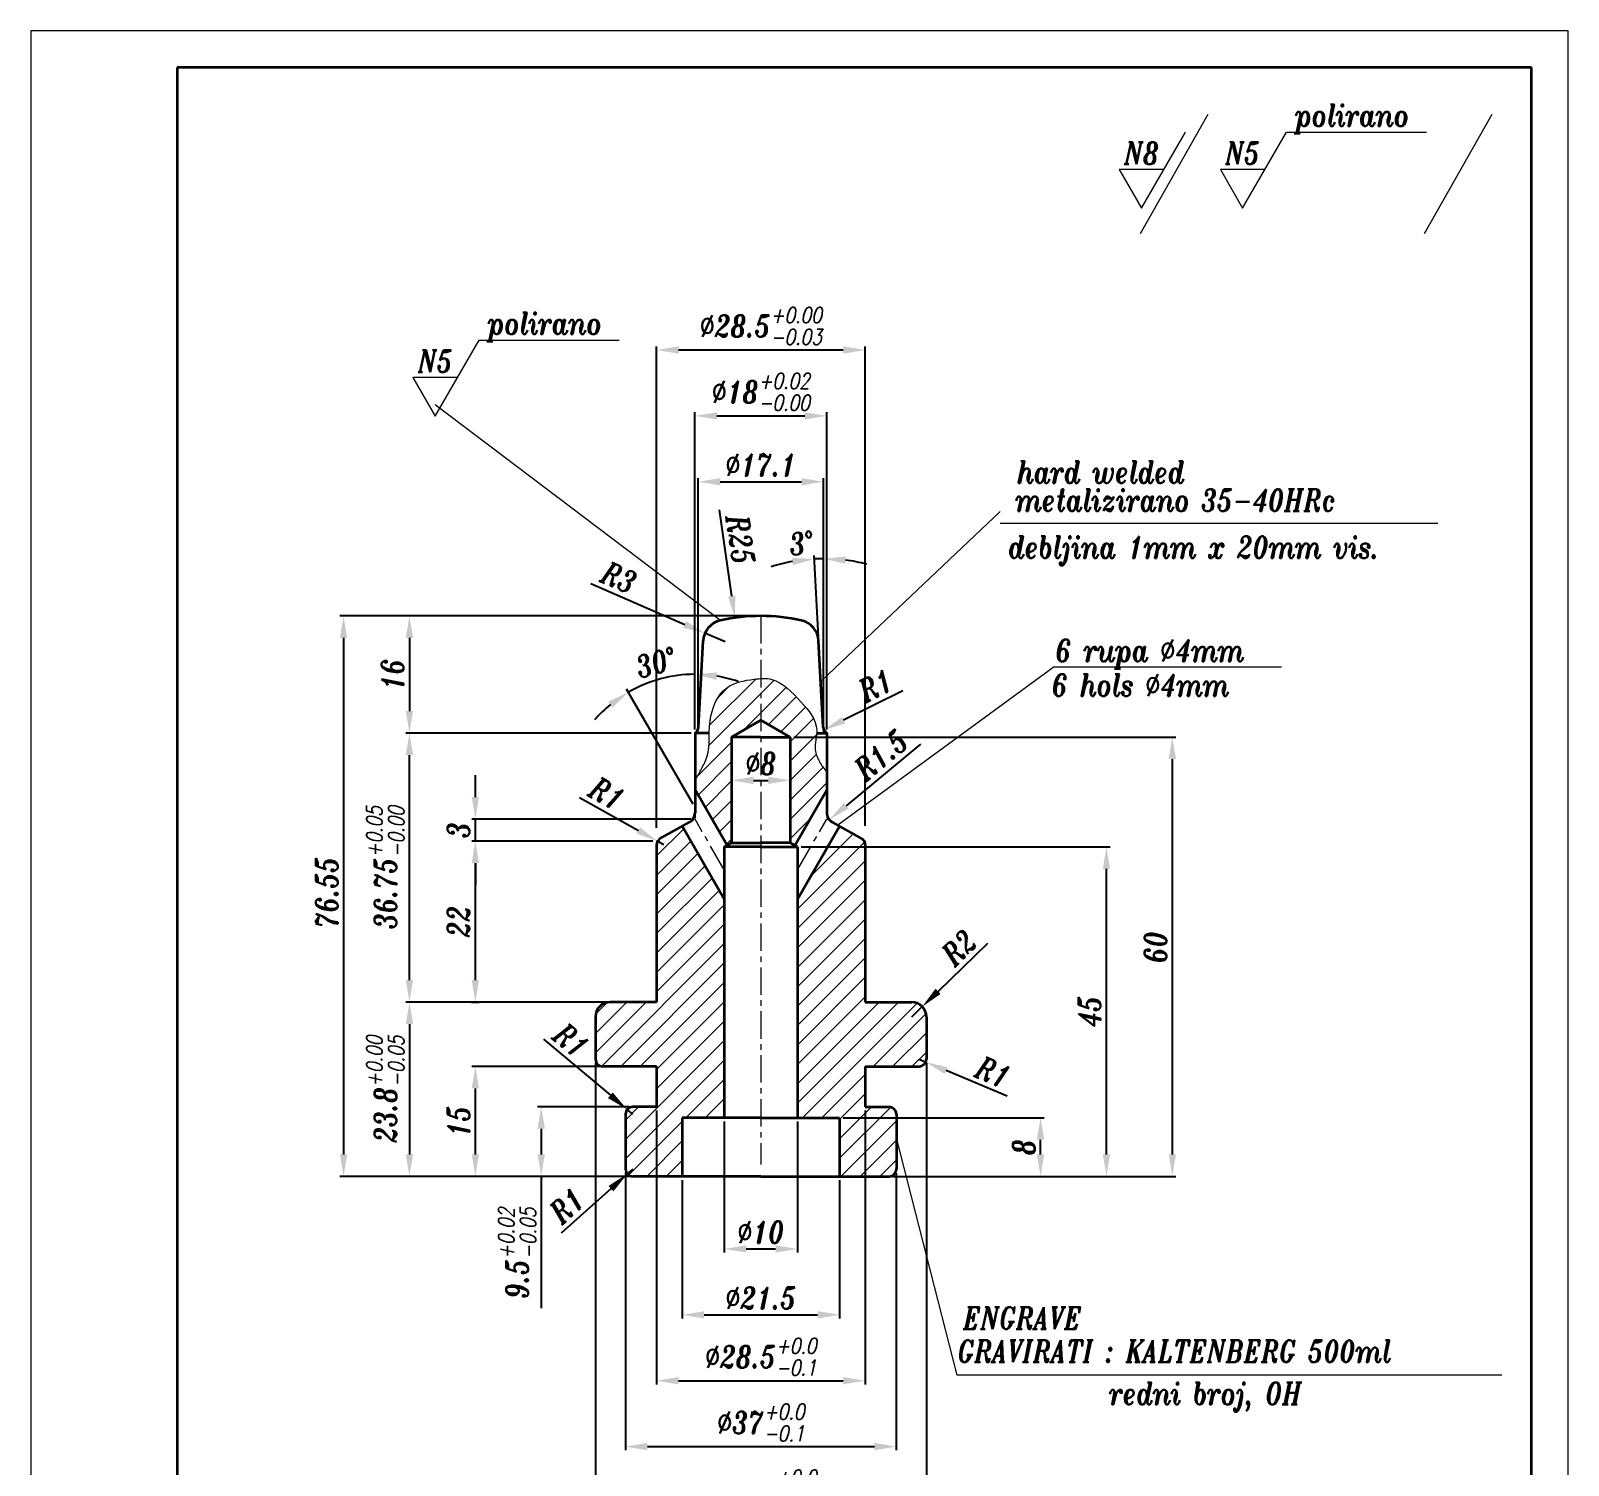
# Model space of a CAD drawing. Extents: x 22 to 232, y 33 to 330.
# Drawn here: x 21.7 to 231.7, y 134 to 330 of the extents above; entities that cross this region are included whole.
import ezdxf

# ---------------------------------------------------------------- set-up
doc = ezdxf.new("R2010")
doc.units = 0
doc.header["$LTSCALE"] = 3
doc.header["$MEASUREMENT"] = 0
doc.linetypes.add('CENTER', pattern=[2, 1.25, -0.25, 0.25, -0.25])
doc.linetypes.add('HIDDEN', pattern=[0.375, 0.25, -0.125])
doc.layers.get('0').update_dxf_attribs({"linetype": 'CONTINUOUS', "lineweight": 15})
for name, color, linetype, lineweight in [('1', 1, 'CENTER', 15), ('2', 2, 'HIDDEN', 15), ('3', 3, 'CONTINUOUS', 35), ('8', 250, 'CONTINUOUS', 15)]:
    doc.layers.add(name, color=color, linetype=linetype, lineweight=lineweight)
doc.styles.add('ITALICT', font='ITALICT.shx', dxfattribs={"width": 0.8, "height": 3})
doc.styles.get("Standard").update_dxf_attribs({"font": 'isocp.shx', "height": 3})
doc.dimstyles.get("Standard").update_dxf_attribs({"dimtxt": 0.18, "dimasz": 0.18, "dimexe": 0.18, "dimexo": 0.0625, "dimgap": 0.09, "dimtad": 0, "dimtih": 1, "dimtoh": 1, "dimdec": 4, "dimzin": 0, "dimdsep": 46, "dimtxsty": 'Standard', "dimcen": 0.09, "dimadec": 0, "dimazin": 0, "dimtfac": 1, "dimtdec": 4, "dimtofl": 0, "dimtmove": 0, "dimatfit": 3, "dimfxl": 1, "dimtolj": 1, "dimtzin": 0, "dimarcsym": 0})

# ---------------------------------------------------------------- blocks, each defined once
blk = doc.blocks.new('*D8')
at = {"color": 0, "lineweight": -2, "transparency": 16777216}
for p, q in [((98.85, 189.01), (98.85, 127.09)), ((144.05, 189.01), (144.05, 127.09)), ((101.85, 127.59), (141.05, 127.59))]:
    blk.add_line(p, q, dxfattribs=at)
at = {"color": 0, "transparency": 16777216}
for points in [[(101.85, 128.09), (101.85, 127.09), (98.85, 127.59)], [(141.05, 128.09), (141.05, 127.09), (144.05, 127.59)]]:
    blk.add_solid(points, dxfattribs=at)
at = {"color": 0, "transparency": 16777216, "insert": (121.45, 130.87), "char_height": 3, "attachment_point": 5, "style": 'ITALICT'}
blk.add_mtext('\\A1;%%C45.2{}{\\H0.71x;\\C3;\\S+0.0^ -0.1;}', dxfattribs=at)
blk = doc.blocks.new('*D5')
at = {"color": 0, "lineweight": -2, "transparency": 16777216}
for p, q in [((102.95, 174.01), (102.95, 136.09)), ((139.95, 173.94), (139.95, 136.09)), ((105.95, 136.59), (136.95, 136.59))]:
    blk.add_line(p, q, dxfattribs=at)
at = {"color": 0, "transparency": 16777216}
for points in [[(105.95, 137.09), (105.95, 136.09), (102.95, 136.59)], [(136.95, 137.09), (136.95, 136.09), (139.95, 136.59)]]:
    blk.add_solid(points, dxfattribs=at)
at = {"color": 0, "transparency": 16777216, "insert": (121.45, 139.87), "char_height": 3, "attachment_point": 5, "style": 'ITALICT'}
blk.add_mtext('\\A1;%%C37{}{\\H0.71x;\\C3;\\S+0.0^ -0.1;}', dxfattribs=at)
blk = doc.blocks.new('*D4')
at = {"color": 0, "lineweight": -2, "transparency": 16777216}
for p, q in [((107.2, 182.51), (107.2, 145.09)), ((135.7, 182.51), (135.7, 145.09)), ((110.2, 145.59), (132.7, 145.59))]:
    blk.add_line(p, q, dxfattribs=at)
at = {"color": 0, "transparency": 16777216}
for points in [[(110.2, 146.09), (110.2, 145.09), (107.2, 145.59)], [(132.7, 146.09), (132.7, 145.09), (135.7, 145.59)]]:
    blk.add_solid(points, dxfattribs=at)
at = {"color": 0, "transparency": 16777216, "insert": (121.45, 148.87), "char_height": 3, "attachment_point": 5, "style": 'ITALICT'}
blk.add_mtext('\\A1;%%C28.5{}{\\H0.71x;\\C3;\\S+0.0^ -0.1;}', dxfattribs=at)
blk = doc.blocks.new('*D19')
at = {"color": 0, "lineweight": -2, "transparency": 16777216}
for p, q in [((107.2, 221.13), (107.2, 286.89)), ((110.2, 286.39), (132.7, 286.39)), ((135.7, 221.41), (135.7, 286.89))]:
    blk.add_line(p, q, dxfattribs=at)
at = {"color": 0, "transparency": 16777216}
for points in [[(110.2, 286.89), (110.2, 285.89), (107.2, 286.39)], [(132.7, 286.89), (132.7, 285.89), (135.7, 286.39)]]:
    blk.add_solid(points, dxfattribs=at)
at = {"color": 0, "transparency": 16777216, "insert": (121.45, 289.67), "char_height": 3, "attachment_point": 5, "style": 'ITALICT'}
blk.add_mtext('\\A1;%%C28.5{}{\\H0.71x;\\C3;\\S+0.00^ -0.03;}', dxfattribs=at)
blk = doc.blocks.new('*D16')
at = {"color": 0, "lineweight": -2, "transparency": 16777216}
for p, q in [((91.75, 192.26), (100.89, 184.58)), ((103.95, 182.01), (103.19, 182.65))]:
    blk.add_line(p, q, dxfattribs=at)
at = {"color": 0, "transparency": 16777216}
blk.add_solid([(101.21, 184.96), (100.57, 184.2), (103.19, 182.65)], dxfattribs=at)
at = {"color": 0, "transparency": 16777216, "insert": (95.55, 192.08), "char_height": 3, "attachment_point": 5, "rotation": 319.9481, "style": 'ITALICT'}
blk.add_mtext('\\A1;R1', dxfattribs=at)
blk = doc.blocks.new('*D15')
at = {"color": 0, "lineweight": -2, "transparency": 16777216}
for p, q in [((100.35, 197.31), (72.95, 197.31)), ((73.45, 194.31), (73.45, 176.51)), ((103.45, 173.51), (72.95, 173.51))]:
    blk.add_line(p, q, dxfattribs=at)
at = {"color": 0, "transparency": 16777216}
for points in [[(72.95, 194.31), (73.95, 194.31), (73.45, 197.31)], [(72.95, 176.51), (73.95, 176.51), (73.45, 173.51)]]:
    blk.add_solid(points, dxfattribs=at)
at = {"color": 0, "transparency": 16777216, "insert": (70.16, 185.41), "char_height": 3, "attachment_point": 5, "rotation": 90, "style": 'ITALICT'}
blk.add_mtext('\\A1;23.8{}{\\H0.71x;\\C3;\\S+0.00^ -0.05;}', dxfattribs=at)
blk = doc.blocks.new('*D13')
at = {"color": 0, "lineweight": -2, "transparency": 16777216}
for p, q in [((99.35, 188.51), (81.95, 188.51)), ((82.45, 176.51), (82.45, 185.51)), ((103.45, 173.51), (81.95, 173.51))]:
    blk.add_line(p, q, dxfattribs=at)
at = {"color": 0, "transparency": 16777216}
for points in [[(81.95, 185.51), (82.95, 185.51), (82.45, 188.51)], [(81.95, 176.51), (82.95, 176.51), (82.45, 173.51)]]:
    blk.add_solid(points, dxfattribs=at)
at = {"color": 0, "transparency": 16777216, "insert": (80.15, 181.01), "char_height": 3, "attachment_point": 5, "rotation": 90, "style": 'ITALICT'}
blk.add_mtext('\\A1;15', dxfattribs=at)
blk = doc.blocks.new('*D17')
at = {"color": 0, "lineweight": -2, "transparency": 16777216}
for p, q in [((103.95, 174.51), (103.21, 173.84)), ((94.24, 165.78), (100.98, 171.83))]:
    blk.add_line(p, q, dxfattribs=at)
at = {"color": 0, "transparency": 16777216}
blk.add_solid([(100.64, 172.2), (101.31, 171.46), (103.21, 173.84)], dxfattribs=at)
at = {"color": 0, "transparency": 16777216, "insert": (94.96, 169.51), "char_height": 3, "attachment_point": 5, "rotation": 41.9644, "style": 'ITALICT'}
blk.add_mtext('\\A1;R1', dxfattribs=at)
blk = doc.blocks.new('*D14')
at = {"color": 0, "lineweight": -2, "transparency": 16777216}
for p, q in [((103.45, 183.01), (90.95, 183.01)), ((91.45, 180.01), (91.45, 176.51)), ((103.45, 173.51), (90.95, 173.51)), ((91.45, 173.51), (91.45, 155.48))]:
    blk.add_line(p, q, dxfattribs=at)
at = {"color": 0, "transparency": 16777216}
for points in [[(90.95, 180.01), (91.95, 180.01), (91.45, 183.01)], [(90.95, 176.51), (91.95, 176.51), (91.45, 173.51)]]:
    blk.add_solid(points, dxfattribs=at)
at = {"color": 0, "transparency": 16777216, "insert": (88.16, 163), "char_height": 3, "attachment_point": 5, "rotation": 90, "style": 'ITALICT'}
blk.add_mtext('\\A1;9.5{}{\\H0.71x;\\C3;\\S+0.02^ -0.05;}', dxfattribs=at)
blk = doc.blocks.new('*D7')
at = {"color": 0, "lineweight": -2, "transparency": 16777216}
for p, q in [((106.7, 219.31), (81.95, 219.31)), ((82.45, 200.31), (82.45, 216.31)), ((81.91, 197.31), (82.95, 197.31))]:
    blk.add_line(p, q, dxfattribs=at)
at = {"color": 0, "transparency": 16777216}
for points in [[(81.95, 216.31), (82.95, 216.31), (82.45, 219.31)], [(81.95, 200.31), (82.95, 200.31), (82.45, 197.31)]]:
    blk.add_solid(points, dxfattribs=at)
at = {"color": 0, "transparency": 16777216, "insert": (80.15, 208.31), "char_height": 3, "attachment_point": 5, "rotation": 90, "style": 'ITALICT'}
blk.add_mtext('\\A1;22', dxfattribs=at)
blk = doc.blocks.new('*D10')
at = {"color": 0, "lineweight": -2, "transparency": 16777216}
for p, q in [((126.95, 218.51), (169.15, 218.51)), ((168.65, 176.51), (168.65, 215.51)), ((139.52, 173.51), (169.15, 173.51))]:
    blk.add_line(p, q, dxfattribs=at)
at = {"color": 0, "transparency": 16777216}
for points in [[(168.15, 215.51), (169.15, 215.51), (168.65, 218.51)], [(168.15, 176.51), (169.15, 176.51), (168.65, 173.51)]]:
    blk.add_solid(points, dxfattribs=at)
at = {"color": 0, "transparency": 16777216, "insert": (166.35, 196.01), "char_height": 3, "attachment_point": 5, "rotation": 90, "style": 'ITALICT'}
blk.add_mtext('\\A1;45', dxfattribs=at)
blk = doc.blocks.new('*D9')
at = {"color": 0, "lineweight": -2, "transparency": 16777216}
for p, q in [((152.42, 205.3), (145.65, 198.78)), ((142.05, 195.31), (143.49, 196.7))]:
    blk.add_line(p, q, dxfattribs=at)
at = {"color": 0, "transparency": 16777216}
blk.add_solid([(145.31, 199.14), (146, 198.42), (143.49, 196.7)], dxfattribs=at)
at = {"color": 0, "transparency": 16777216, "insert": (148.52, 204.74), "char_height": 3, "attachment_point": 5, "rotation": 43.96, "style": 'ITALICT'}
blk.add_mtext('\\A1;R2', dxfattribs=at)
blk = doc.blocks.new('*D1')
at = {"color": 0, "lineweight": -2, "transparency": 16777216}
for p, q in [((111.95, 234.06), (72.95, 234.06)), ((73.45, 200.31), (73.45, 231.06)), ((100.35, 197.31), (72.95, 197.31))]:
    blk.add_line(p, q, dxfattribs=at)
at = {"color": 0, "transparency": 16777216}
for points in [[(72.95, 231.06), (73.95, 231.06), (73.45, 234.06)], [(72.95, 200.31), (73.95, 200.31), (73.45, 197.31)]]:
    blk.add_solid(points, dxfattribs=at)
at = {"color": 0, "transparency": 16777216, "insert": (70.16, 215.68), "char_height": 3, "attachment_point": 5, "rotation": 90, "style": 'ITALICT'}
blk.add_mtext('\\A1;36.75{}{\\H0.71x;\\C3;\\S+0.05^ -0.00;}', dxfattribs=at)
blk = doc.blocks.new('*D2')
at = {"color": 0, "lineweight": -2, "transparency": 16777216}
for p, q in [((132.7, 181.51), (160.15, 181.51)), ((159.65, 176.51), (159.65, 178.51)), ((139.45, 173.51), (160.15, 173.51))]:
    blk.add_line(p, q, dxfattribs=at)
at = {"color": 0, "transparency": 16777216}
for points in [[(159.15, 178.51), (160.15, 178.51), (159.65, 181.51)], [(159.15, 176.51), (160.15, 176.51), (159.65, 173.51)]]:
    blk.add_solid(points, dxfattribs=at)
at = {"color": 0, "transparency": 16777216, "insert": (157.35, 177.51), "char_height": 3, "attachment_point": 5, "rotation": 90, "style": 'ITALICT'}
blk.add_mtext('\\A1;8', dxfattribs=at)
blk = doc.blocks.new('*D3')
at = {"color": 0, "lineweight": -2, "transparency": 16777216}
for p, q in [((110.7, 173.01), (110.7, 154.09)), ((132.2, 173.01), (132.2, 154.09)), ((113.7, 154.59), (129.2, 154.59))]:
    blk.add_line(p, q, dxfattribs=at)
at = {"color": 0, "transparency": 16777216}
for points in [[(113.7, 155.09), (113.7, 154.09), (110.7, 154.59)], [(129.2, 155.09), (129.2, 154.09), (132.2, 154.59)]]:
    blk.add_solid(points, dxfattribs=at)
at = {"color": 0, "transparency": 16777216, "insert": (121.45, 156.89), "char_height": 3, "attachment_point": 5, "style": 'ITALICT'}
blk.add_mtext('\\A1;%%c21.5', dxfattribs=at)
blk = doc.blocks.new('*D6')
at = {"color": 0, "lineweight": -2, "transparency": 16777216}
for p, q in [((125.95, 233.51), (178.15, 233.51)), ((177.65, 176.51), (177.65, 230.51)), ((139.45, 173.51), (178.15, 173.51))]:
    blk.add_line(p, q, dxfattribs=at)
at = {"color": 0, "transparency": 16777216}
for points in [[(177.15, 230.51), (178.15, 230.51), (177.65, 233.51)], [(177.15, 176.51), (178.15, 176.51), (177.65, 173.51)]]:
    blk.add_solid(points, dxfattribs=at)
at = {"color": 0, "transparency": 16777216, "insert": (175.35, 204.81), "char_height": 3, "attachment_point": 5, "rotation": 90, "style": 'ITALICT'}
blk.add_mtext('\\A1;60', dxfattribs=at)
blk = doc.blocks.new('*D11')
at = {"color": 0, "lineweight": -2, "transparency": 16777216}
blk.add_line((120.45, 227.6), (122.45, 227.6), dxfattribs=at)
at = {"color": 0, "transparency": 16777216}
for points in [[(120.45, 228.1), (120.45, 227.1), (117.45, 227.6)], [(122.45, 228.1), (122.45, 227.1), (125.45, 227.6)]]:
    blk.add_solid(points, dxfattribs=at)
at = {"color": 0, "transparency": 16777216, "insert": (121.45, 229.9), "char_height": 3, "attachment_point": 5, "style": 'ITALICT'}
blk.add_mtext('\\A1;%%c8', dxfattribs=at)
blk = doc.blocks.new('*D12')
at = {"color": 0, "lineweight": -2, "transparency": 16777216}
for p, q in [((116.45, 181.01), (116.45, 163.09)), ((126.45, 181.01), (126.45, 163.09)), ((119.45, 163.59), (123.45, 163.59))]:
    blk.add_line(p, q, dxfattribs=at)
at = {"color": 0, "transparency": 16777216}
for points in [[(119.45, 164.09), (119.45, 163.09), (116.45, 163.59)], [(123.45, 164.09), (123.45, 163.09), (126.45, 163.59)]]:
    blk.add_solid(points, dxfattribs=at)
at = {"color": 0, "transparency": 16777216, "insert": (121.45, 165.89), "char_height": 3, "attachment_point": 5, "style": 'ITALICT'}
blk.add_mtext('\\A1;%%c10', dxfattribs=at)
blk = doc.blocks.new('*D18')
at = {"color": 0, "lineweight": -2, "transparency": 16777216}
for p, q in [((143.05, 189.51), (143.97, 189.12)), ((155.09, 184.44), (146.74, 187.95))]:
    blk.add_line(p, q, dxfattribs=at)
at = {"color": 0, "transparency": 16777216}
blk.add_solid([(146.93, 188.42), (146.55, 187.49), (143.97, 189.12)], dxfattribs=at)
at = {"color": 0, "transparency": 16777216, "insert": (153.19, 187.74), "char_height": 3, "attachment_point": 5, "rotation": 337.1717, "style": 'ITALICT'}
blk.add_mtext('\\A1;R1', dxfattribs=at)
blk = doc.blocks.new('*D20')
at = {"color": 0, "lineweight": -2, "transparency": 16777216}
for p, q in [((82.45, 225.31), (82.45, 228.31)), ((111.95, 222.31), (81.95, 222.31)), ((82.45, 219.31), (82.45, 222.31)), ((106.7, 219.31), (81.95, 219.31)), ((82.45, 216.31), (82.45, 213.31))]:
    blk.add_line(p, q, dxfattribs=at)
at = {"color": 0, "transparency": 16777216}
for points in [[(81.95, 225.31), (82.95, 225.31), (82.45, 222.31)], [(81.95, 216.31), (82.95, 216.31), (82.45, 219.31)]]:
    blk.add_solid(points, dxfattribs=at)
at = {"color": 0, "transparency": 16777216, "insert": (80.15, 220.81), "char_height": 3, "attachment_point": 5, "rotation": 90, "style": 'ITALICT'}
blk.add_mtext('\\A1;3', dxfattribs=at)
blk = doc.blocks.new('*D21')
at = {"color": 0, "lineweight": -2, "transparency": 16777216}
for p, q in [((96.68, 225.27), (104.72, 220.75)), ((108.2, 218.79), (107.33, 219.28))]:
    blk.add_line(p, q, dxfattribs=at)
at = {"color": 0, "transparency": 16777216}
blk.add_solid([(104.96, 221.19), (104.47, 220.32), (107.33, 219.28)], dxfattribs=at)
at = {"color": 0, "transparency": 16777216, "insert": (100.44, 225.79), "char_height": 3, "attachment_point": 5, "rotation": 330.6635, "style": 'ITALICT'}
blk.add_mtext('\\A1;R1', dxfattribs=at)
blk = doc.blocks.new('*D22')
at = {"color": 0, "lineweight": -2, "transparency": 16777216}
for p, q in [((112.45, 234.56), (112.45, 277.89)), ((115.45, 277.39), (127.45, 277.39)), ((130.45, 234.56), (130.45, 277.89))]:
    blk.add_line(p, q, dxfattribs=at)
at = {"color": 0, "transparency": 16777216}
for points in [[(115.45, 277.89), (115.45, 276.89), (112.45, 277.39)], [(127.45, 277.89), (127.45, 276.89), (130.45, 277.39)]]:
    blk.add_solid(points, dxfattribs=at)
at = {"color": 0, "transparency": 16777216, "insert": (121.45, 280.67), "char_height": 3, "attachment_point": 5, "style": 'ITALICT'}
blk.add_mtext('\\A1;%%c18{}{\\H0.71x;\\C3;\\S+0.02^ -0.00;}', dxfattribs=at)
blk = doc.blocks.new('*D23')
at = {"color": 0, "lineweight": -2, "transparency": 16777216}
for p, q in [((120.95, 250.06), (72.95, 250.06)), ((73.45, 247.06), (73.45, 237.06)), ((111.95, 234.06), (72.95, 234.06))]:
    blk.add_line(p, q, dxfattribs=at)
at = {"color": 0, "transparency": 16777216}
for points in [[(72.95, 247.06), (73.95, 247.06), (73.45, 250.06)], [(72.95, 237.06), (73.95, 237.06), (73.45, 234.06)]]:
    blk.add_solid(points, dxfattribs=at)
at = {"color": 0, "transparency": 16777216, "insert": (71.15, 242.06), "char_height": 3, "attachment_point": 5, "rotation": 90, "style": 'ITALICT'}
blk.add_mtext('\\A1;16', dxfattribs=at)
blk = doc.blocks.new('*D24')
at = {"color": 0, "lineweight": -2, "transparency": 16777216}
for p, q in [((120.95, 250.06), (63.95, 250.06)), ((64.45, 247.06), (64.45, 176.51)), ((103.45, 173.51), (63.95, 173.51))]:
    blk.add_line(p, q, dxfattribs=at)
at = {"color": 0, "transparency": 16777216}
for points in [[(63.95, 247.06), (64.95, 247.06), (64.45, 250.06)], [(63.95, 176.51), (64.95, 176.51), (64.45, 173.51)]]:
    blk.add_solid(points, dxfattribs=at)
at = {"color": 0, "transparency": 16777216, "insert": (62.15, 212.28), "char_height": 3, "attachment_point": 5, "rotation": 90, "style": 'ITALICT'}
blk.add_mtext('\\A1;76.55', dxfattribs=at)
blk = doc.blocks.new('*D25')
at = {"color": 0, "lineweight": -2, "transparency": 16777216}
for p, q in [((112.9, 234.56), (112.9, 268.89)), ((130, 234.56), (130, 268.89)), ((115.9, 268.39), (127, 268.39))]:
    blk.add_line(p, q, dxfattribs=at)
at = {"color": 0, "transparency": 16777216}
for points in [[(115.9, 268.89), (115.9, 267.89), (112.9, 268.39)], [(127, 268.89), (127, 267.89), (130, 268.39)]]:
    blk.add_solid(points, dxfattribs=at)
at = {"color": 0, "transparency": 16777216, "insert": (121.45, 270.69), "char_height": 3, "attachment_point": 5, "style": 'ITALICT'}
blk.add_mtext('\\A1;%%c17.1', dxfattribs=at)
blk = doc.blocks.new('*D26')
at = {"color": 0, "lineweight": -2, "transparency": 16777216}
for p, q in [((98.21, 254.48), (111.06, 248.9)), ((116.56, 246.51), (113.81, 247.7))]:
    blk.add_line(p, q, dxfattribs=at)
at = {"color": 0, "transparency": 16777216}
blk.add_solid([(111.26, 249.36), (110.86, 248.44), (113.81, 247.7)], dxfattribs=at)
at = {"color": 0, "transparency": 16777216, "insert": (102.06, 255.31), "char_height": 3, "attachment_point": 5, "rotation": 336.5136, "style": 'ITALICT'}
blk.add_mtext('\\A1;R3', dxfattribs=at)
blk = doc.blocks.new('*D27')
at = {"color": 0, "lineweight": -2, "transparency": 16777216}
blk.add_line((115.76, 264.56), (117.46, 252.77), dxfattribs=at)
at = {"color": 0, "transparency": 16777216}
blk.add_solid([(117.96, 252.84), (116.97, 252.7), (117.89, 249.8)], dxfattribs=at)
at = {"color": 0, "transparency": 16777216, "insert": (118.67, 260.48), "char_height": 3, "attachment_point": 5, "rotation": 278.1967, "style": 'ITALICT'}
blk.add_mtext('\\A1;R25', dxfattribs=at)
blk = doc.blocks.new('*D28')
at = {"color": 0, "lineweight": -2, "transparency": 16777216}
blk.add_line((143.24, 232.55), (133.11, 224.14), dxfattribs=at)
at = {"color": 0, "transparency": 16777216}
blk.add_solid([(132.79, 224.53), (133.43, 223.76), (130.8, 222.23)], dxfattribs=at)
at = {"color": 0, "transparency": 16777216, "insert": (137.86, 231.08), "char_height": 3, "attachment_point": 5, "rotation": 39.6782, "style": 'ITALICT'}
blk.add_mtext('\\A1;R1.5', dxfattribs=at)
blk = doc.blocks.new('*D29')
at = {"color": 0, "lineweight": -2, "transparency": 16777216}
for p, q in [((112.45, 234.56), (112.45, 242.59)), ((112.2, 224.34), (103.11, 240.08))]:
    blk.add_line(p, q, dxfattribs=at)
for start, end in [(90, 120), (71.0648, 80.5324), (129.4676, 138.9352)]:
    blk.add_arc((112.45, 223.91), 18.18, start, end, dxfattribs=at)
at = {"color": 0, "transparency": 16777216}
for points in [[(115.4, 241.34), (115.48, 242.34), (112.45, 242.09)], [(100.61, 238.35), (101.18, 237.53), (103.36, 239.65)]]:
    blk.add_solid(points, dxfattribs=at)
at = {"color": 0, "transparency": 16777216, "insert": (107.15, 243.69), "char_height": 3, "attachment_point": 5, "rotation": 15, "style": 'ITALICT'}
blk.add_mtext('\\A1;30°', dxfattribs=at)
blk = doc.blocks.new('*D30')
at = {"color": 0, "lineweight": -2, "transparency": 16777216}
blk.add_line((140.86, 239.84), (132.75, 235.81), dxfattribs=at)
at = {"color": 0, "transparency": 16777216}
blk.add_solid([(132.53, 236.26), (132.97, 235.37), (130.06, 234.48)], dxfattribs=at)
at = {"color": 0, "transparency": 16777216, "insert": (137.13, 240.55), "char_height": 3, "attachment_point": 5, "rotation": 26.3684, "style": 'ITALICT'}
blk.add_mtext('\\A1;R1', dxfattribs=at)
blk = doc.blocks.new('*D31')
at = {"color": 0, "lineweight": -2, "transparency": 16777216}
for p, q in [((129.32, 247.16), (128.73, 258.34)), ((130, 234.56), (130, 258.37))]:
    blk.add_line(p, q, dxfattribs=at)
for start, end in [(100.2217, 107.4434), (90, 93), (75.5566, 82.7783)]:
    blk.add_arc((130, 234.06), 23.82, start, end, dxfattribs=at)
at = {"color": 0, "transparency": 16777216}
for points in [[(125.72, 257.99), (125.83, 257), (128.76, 257.84)], [(132.97, 257.19), (133.03, 258.18), (130, 257.87)]]:
    blk.add_solid(points, dxfattribs=at)
at = {"color": 0, "transparency": 16777216, "insert": (127.02, 260), "char_height": 3, "attachment_point": 5, "rotation": 6.5664, "style": 'ITALICT'}
blk.add_mtext('\\A1;3°', dxfattribs=at)

msp = doc.modelspace()

# ---------------------------------------------------------------- hatches: boundary and pattern name
at = {"layer": '8'}
h = msp.add_hatch(dxfattribs=at)
h.set_pattern_fill('ANSI31', color=251, scale=15, style=0)
h.set_pattern_definition([(45, (113.4499, 199.6557), (-1.325825, 1.325825), [])])
h.paths.add_polyline_path([(116.453, 211.382), (110.709, 221.332), (107.622, 219.606, 0.2422133), (107.203, 218.792), (107.203, 197.307), (100.853, 197.307, 0.4142136), (98.853, 195.307), (98.853, 189.507, 0.4142136), (99.853, 188.507), (107.203, 188.507), (107.203, 183.007), (103.953, 183.007, 0.4142136), (102.953, 182.007), (102.953, 174.507, 0.4142136), (103.953, 173.507), (110.703, 173.507), (110.703, 181.507), (116.453, 181.507)])
h.paths.add_polyline_path([(144.053, 195.307, 0.4142136), (142.053, 197.307), (135.703, 197.307), (135.703, 218.792, 0.2422133), (135.284, 219.606), (132.197, 221.332), (126.453, 211.382), (126.453, 181.507), (132.203, 181.507), (132.203, 173.507), (138.953, 173.507, 0.4142136), (139.953, 174.507), (139.953, 182.007, 0.4142136), (138.953, 183.007), (135.703, 183.007), (135.703, 188.507), (143.053, 188.507, 0.4142136), (144.053, 189.507)])
edge = h.paths.add_edge_path()
edge.add_line((121.453, 235.816), (121.453, 241.509))
edge.add_spline(control_points=[(121.453, 241.509), (121.155, 241.491), (119.544, 241.312), (116.055, 240.718), (113.908, 235.32), (114.694, 231.507), (113.267, 229.134), (112.907, 228.223), (112.488, 227.772), (112.453, 227.737)], knot_values=[2.3543191, 2.3543191, 2.3543191, 2.3543191, 3.296502, 7.3537212, 12.0937542, 17.6959886, 18.5812537, 20.3449147, 20.499995, 20.499995, 20.499995, 20.499995], degree=3, periodic=0)
edge.add_line((112.453, 227.737), (112.453, 226.31))
edge.add_line((112.453, 226.31), (116.832, 218.726))
edge.add_line((116.832, 218.726), (117.453, 219.084))
edge.add_line((117.453, 219.084), (117.453, 233.507))
edge.add_line((117.453, 233.507), (121.453, 235.816))
edge = h.paths.add_edge_path()
edge.add_spline(control_points=[(129.076, 234.057), (129.086, 234.196), (129.136, 235.795), (126.901, 238.4), (123.975, 241.47), (121.972, 241.54), (121.453, 241.509)], knot_values=[20.499995, 20.499995, 20.499995, 20.499995, 20.9258368, 25.4651887, 30.3977316, 32.0390222, 32.0390222, 32.0390222, 32.0390222], degree=3, periodic=0)
edge.add_line((121.453, 241.509), (121.453, 235.816))
edge.add_line((121.453, 235.816), (125.453, 233.507))
edge.add_line((125.453, 233.507), (125.453, 219.084))
edge.add_line((125.453, 219.084), (126.074, 218.726))
edge.add_line((126.074, 218.726), (130.453, 226.31))
edge.add_line((130.453, 226.31), (130.453, 228.755))
edge.add_spline(control_points=[(130.453, 228.755), (130.077, 229.191), (129.395, 230.104), (128.645, 231.929), (129.023, 233.31), (129.076, 234.057)], knot_values=[32.0390222, 32.0390222, 32.0390222, 32.0390222, 33.763768, 35.4623502, 37.7522808, 37.7522808, 37.7522808, 37.7522808], degree=3, periodic=0)

# ---------------------------------------------------------------- linework, layer by layer
for p, q in [((231.726, 330), (21.726, 330)), ((21.726, 330), (21.726, 33)), ((231.726, 33), (231.726, 330)), ((182.505, 318.559), (173.255, 302.267)), ((221.3, 318.559), (212.05, 302.267)), ((173.453, 305.749), (179.453, 316.142)), ((187.255, 305.749), (193.255, 316.142)), ((193.255, 316.142), (212.384, 316.142)), ((176.5, 311.028), (170.405, 311.028)), ((170.405, 311.028), (173.453, 305.749)), ((184.207, 311.028), (187.255, 305.749)), ((190.302, 311.028), (184.207, 311.028)), ((76.982, 277.335), (82.982, 287.727)), ((82.982, 287.727), (102.112, 287.727)), ((80.03, 282.613), (73.935, 282.613)), ((73.935, 282.613), (76.982, 277.335)), ((76.982, 278.935), (115.986, 249.452)), ((129.79, 241.263), (154.122, 264.34)), ((154.122, 262.74), (213.908, 262.74)), ((161.508, 243.102), (131.954, 221.468)), ((161.508, 243.102), (192.571, 243.102)), ((148.265, 146.348), (139.953, 178.752)), ((222.654, 146.348), (148.265, 146.348))]:
    msp.add_line(p, q)
msp.add_open_spline([(112.453, 227.737), (112.488, 227.772), (112.907, 228.223), (113.267, 229.134), (114.694, 231.507), (113.908, 235.32), (116.055, 240.718), (120.132, 241.412), (123.726, 241.73), (126.901, 238.4), (129.653, 235.192), (128.589, 232.065), (129.395, 230.104), (130.077, 229.191), (130.453, 228.755)], degree=3, knots=[2.3543191, 2.3543191, 2.3543191, 2.3543191, 2.5093994, 4.2730605, 5.1583255, 10.7605599, 15.500593, 19.5578121, 22.1412856, 27.0738285, 31.6131804, 34.3289528, 36.027535, 37.7522808, 37.7522808, 37.7522808, 37.7522808])
at = {"layer": '1'}
for p, q in [((121.453, 250.057), (121.453, 175.107)), ((116.453, 215.382), (112.454, 222.308)), ((126.453, 215.382), (130.452, 222.308))]:
    msp.add_line(p, q, dxfattribs=at)
at = {"layer": '2'}
for p, q in [((112.903, 234.057), (112.945, 234.867)), ((130.003, 234.057), (129.961, 234.867)), ((112.453, 223.187), (112.453, 222.307)), ((130.453, 223.187), (130.453, 222.307)), ((111.685, 221.877), (112.453, 222.307)), ((131.221, 221.877), (130.453, 222.307)), ((107.203, 219.307), (107.622, 219.606)), ((107.203, 219.307), (107.203, 218.792)), ((135.703, 219.307), (135.284, 219.606)), ((135.703, 219.307), (135.703, 218.792))]:
    msp.add_line(p, q, dxfattribs=at)
at = {"layer": '3'}
for p, q in [((226.726, 325), (41.726, 325)), ((41.726, 325), (41.726, 38)), ((226.726, 38), (226.726, 325)), ((112.945, 234.867), (113.564, 246.663)), ((129.961, 234.867), (129.342, 246.663)), ((121.453, 235.816), (117.453, 233.507)), ((121.453, 235.816), (125.453, 233.507)), ((112.453, 234.057), (112.453, 223.187)), ((114.356, 234.057), (112.453, 234.057)), ((121.453, 233.507), (117.453, 233.507)), ((117.453, 233.507), (117.453, 219.084)), ((121.453, 233.507), (125.453, 233.507)), ((125.453, 233.507), (125.453, 219.084)), ((129.076, 234.057), (130.453, 234.057)), ((130.453, 234.057), (130.453, 223.187)), ((116.832, 218.726), (112.453, 226.31)), ((126.074, 218.726), (130.453, 226.31)), ((107.622, 219.606), (111.685, 221.877)), ((116.453, 211.382), (110.709, 221.332)), ((126.453, 211.382), (132.197, 221.332)), ((135.284, 219.606), (131.221, 221.877)), ((107.203, 218.792), (107.203, 197.307)), ((116.453, 218.507), (117.453, 219.084)), ((121.453, 218.507), (116.453, 218.507)), ((116.453, 218.507), (116.453, 181.507)), ((117.453, 219.084), (121.453, 219.084)), ((125.453, 219.084), (121.453, 219.084)), ((121.453, 218.507), (126.453, 218.507)), ((126.453, 218.507), (125.453, 219.084)), ((126.453, 218.507), (126.453, 181.507)), ((135.703, 218.792), (135.703, 197.307)), ((98.853, 195.307), (98.853, 189.507)), ((107.203, 197.307), (100.853, 197.307)), ((135.703, 197.307), (142.053, 197.307)), ((144.053, 195.307), (144.053, 189.507)), ((107.203, 188.507), (99.853, 188.507)), ((107.203, 188.507), (107.203, 183.007)), ((135.703, 188.507), (135.703, 183.007)), ((135.703, 188.507), (143.053, 188.507)), ((107.203, 183.007), (103.953, 183.007)), ((135.703, 183.007), (138.953, 183.007)), ((102.953, 182.007), (102.953, 174.507)), ((121.453, 181.507), (110.703, 181.507)), ((110.703, 181.507), (110.703, 173.507)), ((121.453, 181.507), (132.203, 181.507)), ((132.203, 181.507), (132.203, 173.507)), ((139.953, 182.007), (139.953, 174.507)), ((121.453, 173.507), (103.953, 173.507)), ((121.453, 173.507), (138.953, 173.507))]:
    msp.add_line(p, q, dxfattribs=at)
for centre, radius, start, end in [((121.453, 225.057), 25, 90, 102.85181), ((121.453, 225.057), 25, 77.14819, 90), ((116.56, 246.506), 3, 102.85181, 177), ((126.346, 246.506), 3, 3, 77.14819), ((111.947, 234.919), 1, 300.40933, 357), ((130.959, 234.919), 1, 183, 239.59067), ((110.953, 223.187), 1.5, 299.2072, 0), ((131.953, 223.187), 1.5, 180, 240.7928), ((108.203, 218.792), 1, 125.53768, 180), ((134.703, 218.792), 1, 0, 54.46232), ((100.853, 195.307), 2, 90, 180), ((142.053, 195.307), 2, 0, 90), ((99.853, 189.507), 1, 180, 270), ((143.053, 189.507), 1, 270, 0), ((103.953, 182.007), 1, 90, 180), ((138.953, 182.007), 1, 0, 90), ((103.953, 174.507), 1, 180, 270), ((138.953, 174.507), 1, 270, 0)]:
    msp.add_arc(centre, radius, start, end, dxfattribs=at)

# ---------------------------------------------------------------- texts
at = {"style": 'ITALICT', "width": 0.8}
for s, p in [('polirano', (194.398, 316.945)), ('N8', (171.093, 311.779)), ('N5', (184.895, 311.779)), ('polirano', (84.125, 288.53)), ('N5', (74.623, 283.364)), ('metalizirano 35-40HRc', (156.197, 264.373)), ('debljina 1mm x 20mm vis.', (155.209, 257.941)), ('6 rupa %%C4mm', (161.71, 243.84)), ('GRAVIRATI : KALTENBERG 500ml', (148.343, 148.112)), ('         redni broj, OH', (152.905, 142.346))]:
    msp.add_text(s, height=3, dxfattribs=at).set_placement(p)
at = {"layer": '8', "style": 'ITALICT', "width": 0.8}
for s, p in [('hard welded', (156.439, 268.2)), ('6 hols %%C4mm', (161.212, 239.12)), ('ENGRAVE', (149.098, 152.656))]:
    msp.add_text(s, height=3, dxfattribs=at).set_placement(p)

# ---------------------------------------------------------------- dimensions: what is measured, and where the dimension line sits
for base, p1, p2, text, override, picture, middle in [((135.703, 286.389), (107.203, 220.63), (135.703, 220.907), '%%C<>{}{\\H0.71x;\\C3;\\S+0.00^ -0.03;}', {"dimtxt": 3, "dimasz": 3, "dimexe": 0.5, "dimexo": 0.5, "dimgap": 0.8, "dimtad": 1, "dimtih": 0, "dimtoh": 0, "dimdec": 2, "dimzin": 8, "dimtxsty": 'ITALICT', "dimcen": 0, "dimtp": 0, "dimtm": 0.03, "dimtdec": 2, "dimtofl": 1, "dimtmove": 0, "dimtvp": 13.888889, "dimtzin": 0}, '*D19', (121.453, 286.389)), ((130.453, 277.389), (112.453, 234.057), (130.453, 234.057), '%%c<>{}{\\H0.71x;\\C3;\\S+0.02^ -0.00;}', {"dimtxt": 3, "dimasz": 3, "dimexe": 0.5, "dimexo": 0.5, "dimgap": 0.8, "dimtad": 1, "dimtih": 0, "dimtoh": 0, "dimdec": 2, "dimzin": 8, "dimtxsty": 'ITALICT', "dimcen": 0, "dimtp": 0.02, "dimtm": 0, "dimtdec": 2, "dimtofl": 1, "dimtmove": 0, "dimtvp": 13.888889, "dimtzin": 0}, '*D22', (121.453, 277.389)), ((144.053, 127.588), (98.853, 189.507), (144.053, 189.507), '%%C<>{}{\\H0.71x;\\C3;\\S+0.0^ -0.1;}', {"dimtxt": 3, "dimasz": 3, "dimexe": 0.5, "dimexo": 0.5, "dimgap": 0.8, "dimtad": 1, "dimtih": 0, "dimtoh": 0, "dimdec": 2, "dimzin": 8, "dimtxsty": 'ITALICT', "dimcen": 0, "dimtol": 0, "dimlim": 0, "dimtp": 0, "dimtm": 0, "dimtfac": 1, "dimtdec": 2, "dimtofl": 1, "dimtmove": 0, "dimtvp": 13.888889, "dimtolj": 1, "dimtzin": 0}, '*D8', (121.453, 127.588)), ((135.703, 145.588), (107.203, 183.007), (135.703, 183.007), '%%C<>{}{\\H0.71x;\\C3;\\S+0.0^ -0.1;}', {"dimtxt": 3, "dimasz": 3, "dimexe": 0.5, "dimexo": 0.5, "dimgap": 0.8, "dimtad": 1, "dimtih": 0, "dimtoh": 0, "dimdec": 2, "dimzin": 8, "dimtxsty": 'ITALICT', "dimcen": 0, "dimtp": 0, "dimtm": 0.1, "dimtdec": 1, "dimtofl": 1, "dimtmove": 0, "dimtvp": 13.888889, "dimtzin": 0}, '*D4', (121.453, 145.588)), ((139.953, 136.588), (102.953, 174.507), (139.953, 174.444), '%%C<>{}{\\H0.71x;\\C3;\\S+0.0^ -0.1;}', {"dimtxt": 3, "dimasz": 3, "dimexe": 0.5, "dimexo": 0.5, "dimgap": 0.8, "dimtad": 1, "dimtih": 0, "dimtoh": 0, "dimdec": 2, "dimzin": 8, "dimtxsty": 'ITALICT', "dimcen": 0, "dimtol": 0, "dimlim": 0, "dimtp": 0, "dimtm": 0, "dimtfac": 1, "dimtdec": 2, "dimtofl": 1, "dimtmove": 0, "dimtvp": 13.888889, "dimtolj": 1, "dimtzin": 0}, '*D5', (121.453, 136.588)), ((132.203, 154.588), (110.703, 173.507), (132.203, 173.507), '%%c<>', {"dimtxt": 3, "dimasz": 3, "dimexe": 0.5, "dimexo": 0.5, "dimgap": 0.8, "dimtad": 1, "dimtih": 0, "dimtoh": 0, "dimdec": 2, "dimzin": 8, "dimtxsty": 'ITALICT', "dimcen": 0, "dimtdec": 2, "dimtofl": 1, "dimtmove": 0, "dimtvp": 13.888889, "dimtzin": 8}, '*D3', (121.453, 154.588))]:
    dim = msp.add_linear_dim(base=base, p1=p1, p2=p2, text=text, dimstyle='Standard', override=override)
    dim.commit()
    dim.dimension.update_dxf_attribs({"geometry": picture, "text_midpoint": middle, "dimtype": 160})
for base, p1, p2, override, picture, middle in [((130.003, 268.389), (112.903, 234.057), (130.003, 234.057), {"dimtxt": 3, "dimasz": 3, "dimexe": 0.5, "dimexo": 0.5, "dimgap": 0.8, "dimtad": 1, "dimtih": 0, "dimtoh": 0, "dimdec": 2, "dimzin": 8, "dimtxsty": 'ITALICT', "dimcen": 0, "dimtp": 0.02, "dimtm": 0, "dimtdec": 2, "dimtofl": 1, "dimtmove": 0, "dimtvp": 13.888889, "dimtzin": 0}, '*D25', (121.453, 270.689)), ((125.453, 227.595), (117.453, 227.595), (125.453, 227.595), {"dimtxt": 3, "dimasz": 3, "dimexe": 0.5, "dimexo": 0.5, "dimgap": 0.8, "dimtad": 1, "dimtih": 0, "dimtoh": 0, "dimdec": 2, "dimzin": 8, "dimtxsty": 'ITALICT', "dimcen": 0, "dimtdec": 2, "dimtofl": 1, "dimtvp": 13.888889, "dimtzin": 8}, '*D11', (121.453, 229.895)), ((126.453, 163.588), (116.453, 181.507), (126.453, 181.507), {"dimtxt": 3, "dimasz": 3, "dimexe": 0.5, "dimexo": 0.5, "dimgap": 0.8, "dimtad": 1, "dimtih": 0, "dimtoh": 0, "dimdec": 2, "dimzin": 8, "dimtxsty": 'ITALICT', "dimcen": 0, "dimtdec": 2, "dimtofl": 1, "dimtmove": 0, "dimtvp": 13.888889, "dimtzin": 8}, '*D12', (121.453, 165.888))]:
    dim = msp.add_linear_dim(base=base, p1=p1, p2=p2, text='%%c<>', dimstyle='Standard', override=override)
    dim.commit()
    dim.dimension.update_dxf_attribs({"geometry": picture, "text_midpoint": middle})
for center, mpoint, override, picture, middle in [((121.453, 225.057), (117.889, 249.801), {"dimtxt": 3, "dimasz": 3, "dimexe": 0.5, "dimexo": 0.5, "dimgap": 0.8, "dimtad": 1, "dimtih": 0, "dimtoh": 0, "dimdec": 2, "dimzin": 8, "dimtxsty": 'ITALICT', "dimcen": 0, "dimtdec": 2, "dimtvp": 13.888889, "dimtzin": 8}, '*D27', (118.674, 260.48)), ((143.053, 189.507), (143.975, 189.119), {"dimtxt": 3, "dimasz": 3, "dimexe": 0.5, "dimexo": 0.5, "dimgap": 0.8, "dimtad": 1, "dimtih": 0, "dimtoh": 0, "dimdec": 2, "dimzin": 8, "dimtxsty": 'ITALICT', "dimcen": 0, "dimtdec": 2, "dimtofl": 1, "dimtvp": 13.888889, "dimtzin": 8}, '*D18', (153.188, 187.736))]:
    dim = msp.add_radius_dim(center=center, mpoint=mpoint, dimstyle='Standard', override=override)
    dim.commit()
    dim.dimension.update_dxf_attribs({"geometry": picture, "text_midpoint": middle})
dim = msp.add_angular_dim_2l(base=(129.587, 257.87), line1=((129.961, 234.867), (129.342, 246.663)), line2=((130.003, 234.057), (130.003, 233.641)), dimstyle='Standard', override={"dimtxt": 3, "dimasz": 3, "dimexe": 0.5, "dimexo": 0.5, "dimgap": 0.8, "dimtad": 1, "dimtih": 0, "dimtoh": 0, "dimdec": 2, "dimzin": 8, "dimtxsty": 'ITALICT', "dimcen": 0, "dimtdec": 2, "dimtofl": 1, "dimtvp": 13.888889, "dimtzin": 8})
dim.commit()
dim.dimension.update_dxf_attribs({"geometry": '*D31', "text_midpoint": (127.279, 257.718), "dimtype": 162})
for center, mpoint, picture, middle in [((116.56, 246.506), (113.808, 247.701), '*D26', (101.148, 253.202)), ((130.956, 234.925), (130.06, 234.481), '*D30', (138.15, 238.491)), ((131.953, 223.187), (130.799, 222.229), '*D28', (139.331, 229.307)), ((108.203, 218.792), (107.331, 219.282), '*D21', (99.317, 223.786))]:
    dim = msp.add_radius_dim(center=center, mpoint=mpoint, dimstyle='Standard', override={"dimtxt": 3, "dimasz": 3, "dimexe": 0.5, "dimexo": 0.5, "dimgap": 0.8, "dimtad": 1, "dimtih": 0, "dimtoh": 0, "dimdec": 2, "dimzin": 8, "dimtxsty": 'ITALICT', "dimcen": 0, "dimtdec": 2, "dimtofl": 1, "dimtvp": 13.888889, "dimtzin": 8})
    dim.commit()
    dim.dimension.update_dxf_attribs({"geometry": picture, "text_midpoint": middle, "dimtype": 164})
for base, p1, p2, override, picture, middle in [((64.447, 173.507), (121.453, 250.057), (103.953, 173.507), {"dimtxt": 3, "dimasz": 3, "dimexe": 0.5, "dimexo": 0.5, "dimgap": 0.8, "dimtad": 1, "dimtih": 0, "dimtoh": 0, "dimdec": 2, "dimzin": 8, "dimtxsty": 'ITALICT', "dimcen": 0, "dimtdec": 2, "dimtofl": 1, "dimtmove": 0, "dimtvp": 13.888889, "dimtzin": 8}, '*D24', (64.447, 212.282)), ((177.651, 233.507), (138.953, 173.507), (125.453, 233.507), {"dimtxt": 3, "dimasz": 3, "dimexe": 0.5, "dimexo": 0.5, "dimgap": 0.8, "dimtad": 1, "dimtih": 0, "dimtoh": 0, "dimdec": 2, "dimzin": 8, "dimtxsty": 'ITALICT', "dimcen": 0, "dimtdec": 2, "dimtofl": 1, "dimtmove": 0, "dimtvp": 13.888889, "dimtzin": 8}, '*D6', (177.651, 204.808)), ((82.447, 222.307), (107.203, 219.307), (112.453, 222.307), {"dimtxt": 3, "dimasz": 3, "dimexe": 0.5, "dimexo": 0.5, "dimgap": 0.8, "dimtad": 1, "dimtih": 0, "dimtoh": 0, "dimdec": 2, "dimzin": 8, "dimtxsty": 'ITALICT', "dimcen": 0, "dimtdec": 2, "dimtofl": 1, "dimtvp": 13.888889, "dimtzin": 8}, '*D20', (82.447, 220.807)), ((168.651, 218.507), (139.015, 173.507), (126.453, 218.507), {"dimtxt": 3, "dimasz": 3, "dimexe": 0.5, "dimexo": 0.5, "dimgap": 0.8, "dimtad": 1, "dimtih": 0, "dimtoh": 0, "dimdec": 2, "dimzin": 8, "dimtxsty": 'ITALICT', "dimcen": 0, "dimtdec": 2, "dimtofl": 1, "dimtmove": 0, "dimtvp": 13.888889, "dimtzin": 8}, '*D10', (168.651, 196.007)), ((82.447, 188.507), (103.953, 173.507), (99.853, 188.507), {"dimtxt": 3, "dimasz": 3, "dimexe": 0.5, "dimexo": 0.5, "dimgap": 0.8, "dimtad": 1, "dimtih": 0, "dimtoh": 0, "dimdec": 2, "dimzin": 8, "dimtxsty": 'ITALICT', "dimcen": 0, "dimtdec": 2, "dimtofl": 1, "dimtmove": 0, "dimtvp": 13.888889, "dimtzin": 8}, '*D13', (82.447, 181.007))]:
    dim = msp.add_linear_dim(base=base, p1=p1, p2=p2, angle=90, dimstyle='Standard', override=override)
    dim.commit()
    dim.dimension.update_dxf_attribs({"geometry": picture, "text_midpoint": middle, "dimtype": 160})
for base, p1, p2, override, picture, middle in [((73.447, 234.057), (121.453, 250.057), (112.453, 234.057), {"dimtxt": 3, "dimasz": 3, "dimexe": 0.5, "dimexo": 0.5, "dimgap": 0.8, "dimtad": 1, "dimtih": 0, "dimtoh": 0, "dimdec": 2, "dimzin": 8, "dimtxsty": 'ITALICT', "dimcen": 0, "dimtdec": 2, "dimtofl": 1, "dimtvp": 13.888889, "dimtzin": 8}, '*D23', (71.147, 242.057)), ((159.651, 181.507), (138.953, 173.507), (132.203, 181.507), {"dimtxt": 3, "dimasz": 3, "dimexe": 0.5, "dimexo": 0.5, "dimgap": 0.8, "dimtad": 1, "dimtih": 0, "dimtoh": 0, "dimdec": 2, "dimzin": 8, "dimtxsty": 'ITALICT', "dimcen": 0, "dimtdec": 2, "dimtofl": 1, "dimtmove": 0, "dimtvp": 13.888889, "dimtzin": 8}, '*D2', (157.351, 177.507))]:
    dim = msp.add_linear_dim(base=base, p1=p1, p2=p2, angle=90, dimstyle='Standard', override=override)
    dim.commit()
    dim.dimension.update_dxf_attribs({"geometry": picture, "text_midpoint": middle})
dim = msp.add_angular_dim_2l(base=(109.297, 241.81), line1=((112.453, 234.057), (112.453, 224.787)), line2=((116.453, 216.982), (112.454, 223.908)), dimstyle='Standard', override={"dimtxt": 3, "dimasz": 3, "dimexe": 0.5, "dimexo": 0.5, "dimgap": 0.8, "dimtad": 1, "dimtih": 0, "dimtoh": 0, "dimdec": 2, "dimzin": 8, "dimtxsty": 'ITALICT', "dimcen": 0, "dimtdec": 2, "dimtofl": 1, "dimtvp": 13.888889, "dimtzin": 8})
dim.commit()
dim.dimension.update_dxf_attribs({"geometry": '*D29', "text_midpoint": (107.153, 243.688)})
for base, p1, p2, text, override, picture, middle in [((73.447, 234.057), (100.853, 197.307), (112.453, 234.057), '<>{}{\\H0.71x;\\C3;\\S+0.05^ -0.00;}', {"dimtxt": 3, "dimasz": 3, "dimexe": 0.5, "dimexo": 0.5, "dimgap": 0.8, "dimtad": 1, "dimtih": 0, "dimtoh": 0, "dimdec": 2, "dimzin": 8, "dimtxsty": 'ITALICT', "dimcen": 0, "dimtp": 0.05, "dimtm": 0, "dimtdec": 2, "dimtofl": 1, "dimtvp": 13.888889, "dimtzin": 0}, '*D1', (70.162, 215.682)), ((82.447, 219.307), (81.406, 197.307), (107.203, 219.307), '22', {"dimtxt": 3, "dimasz": 3, "dimexe": 0.5, "dimexo": 0.5, "dimgap": 0.8, "dimtad": 1, "dimtih": 0, "dimtoh": 0, "dimdec": 2, "dimzin": 8, "dimtxsty": 'ITALICT', "dimcen": 0, "dimtdec": 2, "dimtofl": 1, "dimtvp": 13.888889, "dimtzin": 8}, '*D7', (80.147, 208.307)), ((91.447, 173.507), (103.953, 183.007), (103.953, 173.507), '<>{}{\\H0.71x;\\C3;\\S+0.02^ -0.05;}', {"dimtxt": 3, "dimasz": 3, "dimexe": 0.5, "dimexo": 0.5, "dimgap": 0.8, "dimtad": 1, "dimtih": 0, "dimtoh": 0, "dimdec": 2, "dimzin": 8, "dimtxsty": 'ITALICT', "dimcen": 0, "dimtp": 0.02, "dimtm": 0.05, "dimtdec": 2, "dimtofl": 1, "dimtmove": 0, "dimtvp": 13.888889, "dimtzin": 0}, '*D14', (88.162, 162.995))]:
    dim = msp.add_linear_dim(base=base, p1=p1, p2=p2, angle=90, text=text, dimstyle='Standard', override=override)
    dim.commit()
    dim.dimension.update_dxf_attribs({"geometry": picture, "text_midpoint": middle})
for center, mpoint, text, picture, middle in [((142.053, 195.307), (143.493, 196.695), 'R2', '*D9', (150.115, 203.081)), ((103.953, 174.507), (103.209, 173.838), 'R1', '*D17', (96.496, 167.801))]:
    dim = msp.add_radius_dim(center=center, mpoint=mpoint, text=text, dimstyle='Standard', override={"dimtxt": 3, "dimasz": 3, "dimexe": 0.5, "dimexo": 0.5, "dimgap": 0.8, "dimtad": 1, "dimtih": 0, "dimtoh": 0, "dimdec": 2, "dimzin": 8, "dimtxsty": 'ITALICT', "dimcen": 0, "dimtdec": 2, "dimtofl": 1, "dimtvp": 13.888889, "dimtzin": 8})
    dim.commit()
    dim.dimension.update_dxf_attribs({"geometry": picture, "text_midpoint": middle})
dim = msp.add_linear_dim(base=(73.447, 173.507), p1=(100.853, 197.307), p2=(103.953, 173.507), angle=90, text='<>{}{\\H0.71x;\\C3;\\S+0.00^ -0.05;}', dimstyle='Standard', override={"dimtxt": 3, "dimasz": 3, "dimexe": 0.5, "dimexo": 0.5, "dimgap": 0.8, "dimtad": 1, "dimtih": 0, "dimtoh": 0, "dimdec": 2, "dimzin": 8, "dimtxsty": 'ITALICT', "dimcen": 0, "dimtp": 0, "dimtm": 0.05, "dimtdec": 2, "dimtofl": 1, "dimtmove": 0, "dimtvp": 13.888889, "dimtzin": 0})
dim.commit()
dim.dimension.update_dxf_attribs({"geometry": '*D15', "text_midpoint": (73.447, 185.407), "dimtype": 160})
dim = msp.add_radius_dim(center=(103.953, 182.007), mpoint=(103.188, 182.65), text='R1', dimstyle='Standard', override={"dimtxt": 3, "dimasz": 3, "dimexe": 0.5, "dimexo": 0.5, "dimgap": 0.8, "dimtad": 1, "dimtih": 0, "dimtoh": 0, "dimdec": 2, "dimzin": 8, "dimtxsty": 'ITALICT', "dimcen": 0, "dimtdec": 2, "dimtofl": 1, "dimtvp": 13.888889, "dimtzin": 8})
dim.commit()
dim.dimension.update_dxf_attribs({"geometry": '*D16', "text_midpoint": (94.069, 190.316), "dimtype": 164})

doc.saveas('drawing.dxf')
